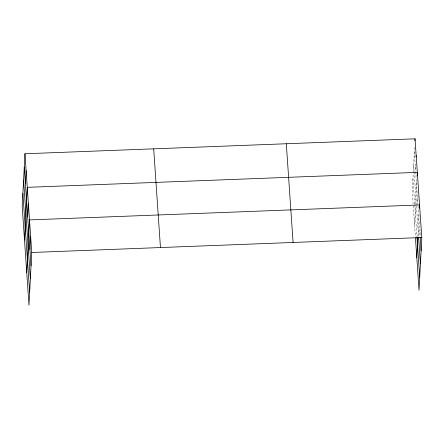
<?xml version="1.0" encoding="UTF-8"?>
<svg xmlns="http://www.w3.org/2000/svg" width="444" height="444" viewBox="0 0 444 444"><rect width="100%" height="100%" fill="white"/><g stroke="black" fill="none" stroke-linecap="round" stroke-linejoin="round"><path stroke-width="0.33" stroke-dasharray="2.22 1.67" d="M414.568 147.469L412.26 191.514L415.406 237.296M415.479 168.909L415.689 164.913M414.568 225.075L415.634 204.712M415.667 204.046L416.838 181.696M417.749 201.976L417.993 197.319M417.904 236.619L419.108 213.608M419.985 234.554L420.229 229.892M414.324 152.126L417.982 205.372M418.026 206.049L420.168 237.268M413.647 165.124L414.058 171.162M414.108 171.834L416.416 205.472M416.461 206.155L418.559 236.691M412.942 178.516L414.696 204.024M414.74 204.695L416.922 236.513"/><path stroke-width="0.67" d="M24.964 153.768L22.2 206.471L28.977 305.183L31.74 252.486L24.964 153.768L415.023 138.817L421.8 237.529L419.036 290.232L415.451 237.973M25.413 183.86L26.113 170.552M24.503 240.032L27.267 187.335L417.327 172.377L417.155 175.707M27.689 216.933L28.383 203.624M26.74 272.61L29.504 219.908L419.563 204.956L419.391 208.28M29.92 249.506L30.619 236.197M414.918 140.809L415.023 138.817M416.106 156.926L416.178 155.594M416.799 257.653L417.871 237.29M31.74 252.486L421.8 237.529M420.168 237.268L421.101 250.843M418.603 237.374L420.424 263.841M416.971 237.19L419.719 277.234M286.302 143.751L293.079 242.468M153.685 148.834L160.456 247.552M24.265 167.083L31.041 265.795M23.582 180.081L30.359 278.793M22.883 193.473L29.659 292.185"/></g></svg>
